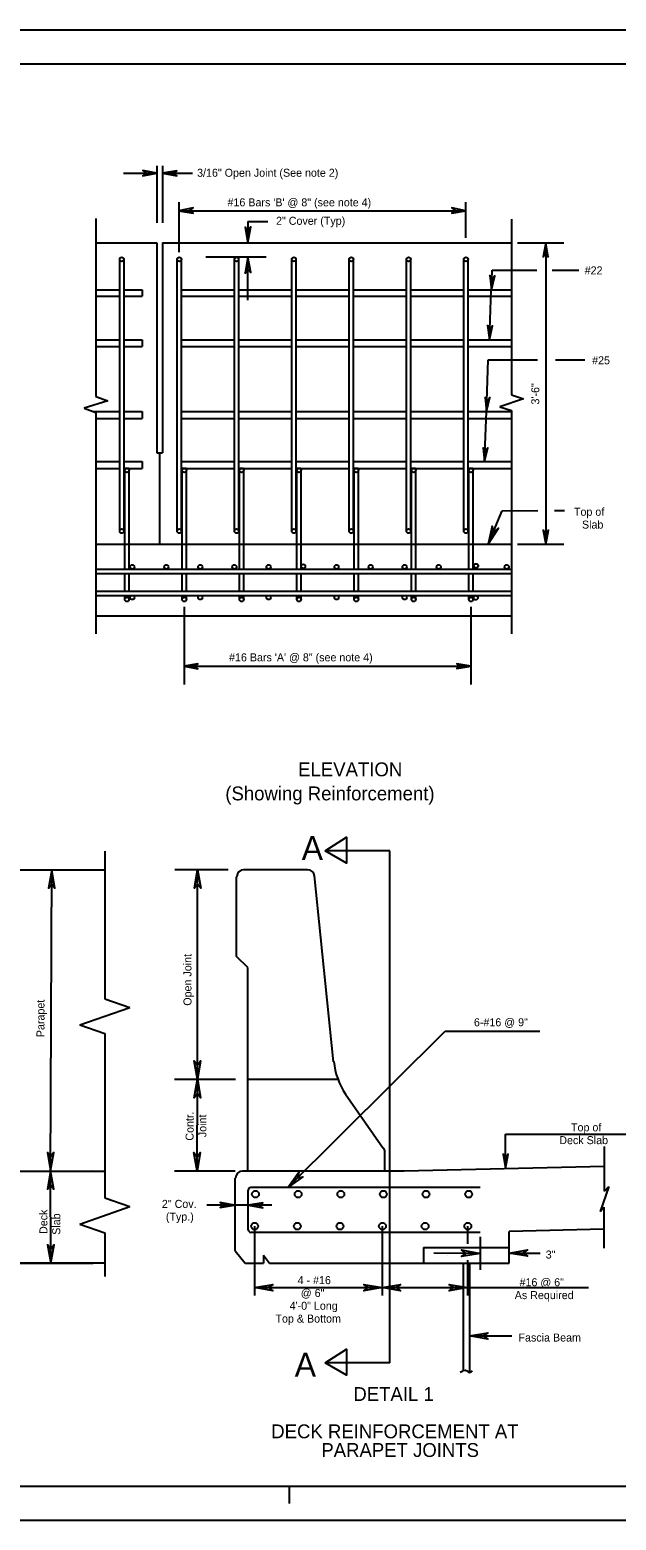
# Model space of a CAD drawing. Extents: x 499999.87 to 500002.82, y 499999.96 to 500001.79.
# Drawn here: x 500001.109 to 500001.83, y 499999.958 to 500001.792 of the extents above; entities that cross this region are included whole.
import ezdxf

# ---------------------------------------------------------------- set-up
doc = ezdxf.new("R2010")
doc.units = 0
for name, color, linetype in [('1', 7, 'Continuous'), ('2', 7, 'Continuous'), ('3', 7, 'Continuous'), ('5', 7, 'Continuous')]:
    doc.layers.add(name, color=color, linetype=linetype)

msp = doc.modelspace()

# ---------------------------------------------------------------- linework, layer by layer
at = {"layer": '1'}
for p, q in [((499999.8665, 500001.7917), (500002.8248, 500001.7917)), ((500000.0331, 500001.75), (500002.7831, 500001.75)), ((500001.2054, 500001.3353), (500001.1762, 500001.3261)), ((500001.1906, 500001.3406), (500001.2054, 500001.3353)), ((500001.7165, 500001.3376), (500001.6873, 500001.3278)), ((500001.7018, 500001.3425), (500001.7165, 500001.3376)), ((500001.1762, 500001.3261), (500001.1906, 500001.3209)), ((500001.6873, 500001.3278), (500001.7018, 500001.3232)), ((500000.0331, 500000), (500002.7831, 500000)), ((500001.4281, 499999.9998), (500001.4281, 499999.979)), ((499999.8665, 499999.9583), (500002.8248, 499999.9583))]:
    msp.add_line(p, q, dxfattribs=at)
for points in [[(500001.2654, 500001.6152), (500001.2484, 500001.6184), (500001.2523, 500001.6152), (500001.2484, 500001.6122)], [(500001.2726, 500001.6152), (500001.29, 500001.6119), (500001.2854, 500001.6152), (500001.29, 500001.6181)], [(500001.2927, 500001.5689), (500001.31, 500001.5663), (500001.3058, 500001.5689), (500001.31, 500001.5725)], [(500001.6453, 500001.5689), (500001.6283, 500001.5725), (500001.6329, 500001.5689), (500001.6283, 500001.5663)], [(500001.3776, 500001.5295), (500001.3812, 500001.5495), (500001.3776, 500001.5443), (500001.3743, 500001.5489)], [(500001.7438, 500001.5295), (500001.7405, 500001.5125), (500001.7438, 500001.5171), (500001.7467, 500001.5125)], [(500001.3776, 500001.5125), (500001.3743, 500001.4925), (500001.3776, 500001.4977), (500001.3812, 500001.4931)], [(500001.6772, 500001.4718), (500001.6811, 500001.4892), (500001.6778, 500001.4849), (500001.6749, 500001.4895)], [(500001.6745, 500001.4101), (500001.6785, 500001.4275), (500001.6752, 500001.4232), (500001.6722, 500001.4278)], [(500001.6709, 500001.3222), (500001.6749, 500001.3392), (500001.6722, 500001.3346), (500001.6693, 500001.3392)], [(500001.6683, 500001.2605), (500001.6726, 500001.2776), (500001.669, 500001.2733), (500001.6667, 500001.2776)], [(500001.6732, 500001.1591), (500001.6857, 500001.1785), (500001.6798, 500001.1742), (500001.6781, 500001.1811)], [(500001.7438, 500001.1585), (500001.7474, 500001.1762), (500001.7438, 500001.1716), (500001.7408, 500001.1762)], [(500001.2989, 500001.0089), (500001.3159, 500001.0056), (500001.3114, 500001.0089), (500001.3159, 500001.0118)], [(500001.6516, 500001.0089), (500001.6345, 500001.0118), (500001.6391, 500001.0089), (500001.6345, 500001.0062)], [(500001.1362, 500000.7582), (500001.1322, 500000.7356), (500001.1362, 500000.7408), (500001.1401, 500000.7356)], [(500001.3156, 500000.7582), (500001.3196, 500000.7356), (500001.3156, 500000.7408), (500001.3117, 500000.7356)], [(500001.3153, 500000.5007), (500001.3114, 500000.5233), (500001.3153, 500000.518), (500001.3192, 500000.5233)], [(500001.3153, 500000.5007), (500001.3192, 500000.478), (500001.3153, 500000.4833), (500001.3114, 500000.478)], [(500001.1348, 500000.3881), (500001.1388, 500000.4108), (500001.1348, 500000.4055), (500001.1309, 500000.4108)], [(500001.315, 500000.3881), (500001.311, 500000.4108), (500001.315, 500000.4055), (500001.3189, 500000.4108)], [(500001.6942, 500000.3911), (500001.6975, 500000.4085), (500001.6942, 500000.4039), (500001.6913, 500000.4085)], [(500001.1348, 500000.3881), (500001.1309, 500000.3655), (500001.1348, 500000.3707), (500001.1388, 500000.3655)], [(500001.4265, 500000.3675), (500001.44, 500000.3865), (500001.4386, 500000.3796), (500001.4452, 500000.3806)], [(500001.3606, 500000.3458), (500001.3435, 500000.3491), (500001.3478, 500000.3458), (500001.3435, 500000.3428)], [(500001.3783, 500000.3458), (500001.3957, 500000.3425), (500001.3911, 500000.3458), (500001.3957, 500000.3488)], [(500001.1352, 500000.2743), (500001.1391, 500000.2969), (500001.1352, 500000.2917), (500001.1312, 500000.2969)], [(500001.6631, 500000.2864), (500001.6404, 500000.2825), (500001.6457, 500000.2864), (500001.6404, 500000.2907)], [(500001.6988, 500000.2867), (500001.7215, 500000.291), (500001.7162, 500000.2871), (500001.7215, 500000.2831)], [(500001.3855, 500000.2444), (500001.4081, 500000.2484), (500001.4029, 500000.2444), (500001.4081, 500000.2405)], [(500001.5427, 500000.2444), (500001.52, 500000.2405), (500001.5253, 500000.2444), (500001.52, 500000.2484)], [(500001.5427, 500000.2444), (500001.52, 500000.2405), (500001.5253, 500000.2444), (500001.52, 500000.2484)], [(500001.5427, 500000.2444), (500001.5653, 500000.2484), (500001.56, 500000.2444), (500001.5653, 500000.2405)], [(500001.5427, 500000.2444), (500001.5653, 500000.2484), (500001.56, 500000.2444), (500001.5653, 500000.2405)], [(500001.5427, 500000.2444), (500001.5653, 500000.2484), (500001.56, 500000.2444), (500001.5653, 500000.2405)], [(500001.6476, 500000.2444), (500001.625, 500000.2405), (500001.6302, 500000.2444), (500001.625, 500000.2484)], [(500001.6499, 500000.185), (500001.6726, 500000.189), (500001.6673, 500000.185), (500001.6726, 500000.1811)]]:
    msp.add_lwpolyline(points, close=True, dxfattribs=at)
at = {"layer": '2'}
for p, q in [((500001.1906, 500001.5295), (500001.2654, 500001.5295)), ((500001.2654, 500001.5295), (500001.2654, 500001.2713)), ((500001.2726, 500001.5295), (500001.2726, 500001.2713)), ((500001.2726, 500001.5295), (500001.7018, 500001.5295)), ((500001.2195, 500001.5092), (500001.2195, 500001.1749)), ((500001.2247, 500001.5092), (500001.2247, 500001.1749)), ((500001.29, 500001.5092), (500001.29, 500001.1749)), ((500001.2953, 500001.5092), (500001.2953, 500001.1749)), ((500001.3606, 500001.5092), (500001.3606, 500001.1749)), ((500001.3658, 500001.5092), (500001.3658, 500001.1749)), ((500001.4311, 500001.5092), (500001.4311, 500001.1749)), ((500001.4364, 500001.5092), (500001.4364, 500001.1749)), ((500001.5016, 500001.5092), (500001.5016, 500001.1749)), ((500001.5069, 500001.5092), (500001.5069, 500001.1749)), ((500001.5722, 500001.5092), (500001.5722, 500001.1749)), ((500001.5774, 500001.5092), (500001.5774, 500001.1749)), ((500001.6427, 500001.5092), (500001.6427, 500001.1749)), ((500001.648, 500001.5092), (500001.648, 500001.1749)), ((500001.1906, 500001.4718), (500001.2195, 500001.4718)), ((500001.1906, 500001.4639), (500001.2195, 500001.4639)), ((500001.2247, 500001.4718), (500001.2474, 500001.4718)), ((500001.2247, 500001.4639), (500001.2474, 500001.4639)), ((500001.2474, 500001.4718), (500001.2474, 500001.4639)), ((500001.2953, 500001.4718), (500001.3606, 500001.4718)), ((500001.2953, 500001.4639), (500001.3606, 500001.4639)), ((500001.3658, 500001.4718), (500001.4311, 500001.4718)), ((500001.3658, 500001.4639), (500001.4311, 500001.4639)), ((500001.4364, 500001.4718), (500001.5016, 500001.4718)), ((500001.4364, 500001.4639), (500001.5016, 500001.4639)), ((500001.5069, 500001.4718), (500001.5722, 500001.4718)), ((500001.5069, 500001.4639), (500001.5722, 500001.4639)), ((500001.5774, 500001.4718), (500001.6427, 500001.4718)), ((500001.5774, 500001.4639), (500001.6427, 500001.4639)), ((500001.648, 500001.4718), (500001.7018, 500001.4718)), ((500001.648, 500001.4639), (500001.7018, 500001.4639)), ((500001.1906, 500001.4101), (500001.2195, 500001.4101)), ((500001.2247, 500001.4101), (500001.2474, 500001.4101)), ((500001.2474, 500001.4101), (500001.2474, 500001.4022)), ((500001.2953, 500001.4101), (500001.3606, 500001.4101)), ((500001.3658, 500001.4101), (500001.4311, 500001.4101)), ((500001.4364, 500001.4101), (500001.5016, 500001.4101)), ((500001.5069, 500001.4101), (500001.5722, 500001.4101)), ((500001.5774, 500001.4101), (500001.6427, 500001.4101)), ((500001.648, 500001.4101), (500001.7018, 500001.4101)), ((500001.1906, 500001.4022), (500001.2195, 500001.4022)), ((500001.2247, 500001.4022), (500001.2474, 500001.4022)), ((500001.2953, 500001.4022), (500001.3606, 500001.4022)), ((500001.3658, 500001.4022), (500001.4311, 500001.4022)), ((500001.4364, 500001.4022), (500001.5016, 500001.4022)), ((500001.5069, 500001.4022), (500001.5722, 500001.4022)), ((500001.5774, 500001.4022), (500001.6427, 500001.4022)), ((500001.648, 500001.4022), (500001.7018, 500001.4022)), ((500001.187, 500001.3222), (500001.2195, 500001.3222)), ((500001.2247, 500001.3222), (500001.2474, 500001.3222)), ((500001.2474, 500001.3222), (500001.2474, 500001.3136)), ((500001.2953, 500001.3222), (500001.3606, 500001.3222)), ((500001.3658, 500001.3222), (500001.4311, 500001.3222)), ((500001.4364, 500001.3222), (500001.5016, 500001.3222)), ((500001.5069, 500001.3222), (500001.5722, 500001.3222)), ((500001.5774, 500001.3222), (500001.6427, 500001.3222)), ((500001.648, 500001.3222), (500001.7018, 500001.3222)), ((500001.1906, 500001.3136), (500001.2195, 500001.3136)), ((500001.2247, 500001.3136), (500001.2474, 500001.3136)), ((500001.2953, 500001.3136), (500001.3606, 500001.3136)), ((500001.3658, 500001.3136), (500001.4311, 500001.3136)), ((500001.4364, 500001.3136), (500001.5016, 500001.3136)), ((500001.5069, 500001.3136), (500001.5722, 500001.3136)), ((500001.5774, 500001.3136), (500001.6427, 500001.3136)), ((500001.648, 500001.3136), (500001.7018, 500001.3136)), ((500001.1906, 500001.2605), (500001.2195, 500001.2605)), ((500001.2247, 500001.2605), (500001.2474, 500001.2605)), ((500001.2474, 500001.2605), (500001.2474, 500001.252)), ((500001.2654, 500001.2713), (500001.2726, 500001.2713)), ((500001.2953, 500001.2605), (500001.3606, 500001.2605)), ((500001.3658, 500001.2605), (500001.4311, 500001.2605)), ((500001.4364, 500001.2605), (500001.5016, 500001.2605)), ((500001.5069, 500001.2605), (500001.5722, 500001.2605)), ((500001.5774, 500001.2605), (500001.6427, 500001.2605)), ((500001.648, 500001.2605), (500001.7018, 500001.2605)), ((500001.1906, 500001.252), (500001.2195, 500001.252)), ((500001.2247, 500001.252), (500001.2474, 500001.252)), ((500001.2257, 500001.2523), (500001.231, 500001.2523)), ((500001.2257, 500001.2523), (500001.2257, 500001.1283)), ((500001.231, 500001.2523), (500001.231, 500001.1283)), ((500001.2953, 500001.252), (500001.3606, 500001.252)), ((500001.2963, 500001.2523), (500001.3015, 500001.2523)), ((500001.2963, 500001.2523), (500001.2963, 500001.1283)), ((500001.3015, 500001.2523), (500001.3015, 500001.1283)), ((500001.3658, 500001.252), (500001.4311, 500001.252)), ((500001.3668, 500001.2523), (500001.372, 500001.2523)), ((500001.3668, 500001.2523), (500001.3668, 500001.1283)), ((500001.372, 500001.2523), (500001.372, 500001.1283)), ((500001.4364, 500001.252), (500001.5016, 500001.252)), ((500001.4373, 500001.2523), (500001.4426, 500001.2523)), ((500001.4373, 500001.2523), (500001.4373, 500001.1283)), ((500001.4426, 500001.2523), (500001.4426, 500001.1283)), ((500001.5069, 500001.252), (500001.5722, 500001.252)), ((500001.5079, 500001.2523), (500001.5131, 500001.2523)), ((500001.5079, 500001.2523), (500001.5079, 500001.1283)), ((500001.5131, 500001.2523), (500001.5131, 500001.1283)), ((500001.5774, 500001.252), (500001.6427, 500001.252)), ((500001.5784, 500001.2523), (500001.5837, 500001.2523)), ((500001.5784, 500001.2523), (500001.5784, 500001.1283)), ((500001.5837, 500001.2523), (500001.5837, 500001.1283)), ((500001.648, 500001.252), (500001.7018, 500001.252)), ((500001.649, 500001.2523), (500001.6542, 500001.2523)), ((500001.649, 500001.2523), (500001.649, 500001.1283)), ((500001.6542, 500001.2523), (500001.6542, 500001.1283)), ((500001.1906, 500001.1591), (500001.7018, 500001.1591)), ((500001.1906, 500001.1283), (500001.7018, 500001.1283)), ((500001.1906, 500001.123), (500001.7018, 500001.123)), ((500001.2257, 500001.123), (500001.2257, 500001.101)), ((500001.231, 500001.123), (500001.231, 500001.101)), ((500001.2963, 500001.123), (500001.2963, 500001.101)), ((500001.3015, 500001.123), (500001.3015, 500001.101)), ((500001.3668, 500001.123), (500001.3668, 500001.101)), ((500001.372, 500001.123), (500001.372, 500001.101)), ((500001.4373, 500001.123), (500001.4373, 500001.101)), ((500001.4426, 500001.123), (500001.4426, 500001.101)), ((500001.5079, 500001.123), (500001.5079, 500001.101)), ((500001.5131, 500001.123), (500001.5131, 500001.101)), ((500001.5784, 500001.123), (500001.5784, 500001.101)), ((500001.5837, 500001.123), (500001.5837, 500001.101)), ((500001.649, 500001.123), (500001.649, 500001.101)), ((500001.6542, 500001.123), (500001.6542, 500001.101)), ((500001.1906, 500001.101), (500001.7018, 500001.101)), ((500001.1906, 500001.0958), (500001.7018, 500001.0958)), ((500001.2257, 500001.0958), (500001.2257, 500001.0909)), ((500001.231, 500001.0958), (500001.231, 500001.0909)), ((500001.2963, 500001.0958), (500001.2963, 500001.0909)), ((500001.3015, 500001.0958), (500001.3015, 500001.0909)), ((500001.3668, 500001.0958), (500001.3668, 500001.0909)), ((500001.372, 500001.0958), (500001.372, 500001.0909)), ((500001.4373, 500001.0958), (500001.4373, 500001.0909)), ((500001.4426, 500001.0958), (500001.4426, 500001.0909)), ((500001.5079, 500001.0958), (500001.5079, 500001.0909)), ((500001.5131, 500001.0958), (500001.5131, 500001.0909)), ((500001.5784, 500001.0958), (500001.5784, 500001.0909)), ((500001.5837, 500001.0958), (500001.5837, 500001.0909)), ((500001.649, 500001.0958), (500001.649, 500001.0909)), ((500001.6542, 500001.0958), (500001.6542, 500001.0909)), ((500001.1906, 500001.0709), (500001.7018, 500001.0709)), ((500001.2014, 500000.7815), (500001.2014, 500000.5997)), ((500001.5522, 500000.7818), (500001.4724, 500000.7818)), ((500001.5522, 500000.1519), (500001.5522, 500000.7818)), ((500000.601, 500000.7582), (500001.2014, 500000.7582)), ((500001.3635, 500000.6516), (500001.3635, 500000.7497)), ((500001.4508, 500000.7582), (500001.372, 500000.7582)), ((500001.4829, 500000.5223), (500001.4593, 500000.751)), ((500001.3773, 500000.6381), (500001.3635, 500000.6516)), ((500001.3773, 500000.3878), (500001.3773, 500000.6381)), ((500001.1706, 500000.5676), (500001.2323, 500000.5892)), ((500001.2014, 500000.5997), (500001.2323, 500000.5892)), ((500001.1706, 500000.5676), (500001.2014, 500000.5571)), ((500001.2014, 500000.5571), (500001.2014, 500000.3547)), ((500001.3773, 500000.5007), (500001.4879, 500000.5007)), ((500001.4977, 500000.4823), (500001.544, 500000.416)), ((500001.8159, 500000.3632), (500001.8159, 500000.418)), ((500001.8159, 500000.394), (500001.8159, 500000.418)), ((500001.5456, 500000.4111), (500001.5456, 500000.3878)), ((500001.8159, 500000.4035), (500001.8159, 500000.4049)), ((500000.601, 500000.3878), (500001.2014, 500000.3878)), ((500001.5699, 500000.3878), (500001.3704, 500000.3878)), ((500001.8159, 500000.3934), (500001.5699, 500000.3878)), ((500001.3619, 500000.2897), (500001.3619, 500000.3789)), ((500001.8215, 500000.3688), (500001.8107, 500000.3379)), ((500001.8159, 500000.3632), (500001.8215, 500000.3688)), ((500001.1706, 500000.3225), (500001.2323, 500000.3442)), ((500001.2014, 500000.3547), (500001.2323, 500000.3442)), ((500001.8107, 500000.3379), (500001.8153, 500000.3432)), ((500001.8153, 500000.3432), (500001.8153, 500000.293)), ((500001.1706, 500000.3225), (500001.2014, 500000.312)), ((500001.2014, 500000.312), (500001.2014, 500000.2579)), ((500001.8153, 500000.3163), (500001.6988, 500000.3136)), ((500001.6988, 500000.2746), (500001.6988, 500000.3136)), ((500001.3619, 500000.2897), (500001.3743, 500000.2746)), ((500001.3619, 500000.2897), (500001.374, 500000.2746)), ((500001.5935, 500000.2936), (500001.6224, 500000.2936)), ((500001.5935, 500000.2936), (500001.6988, 500000.2936)), ((500001.5935, 500000.2936), (500001.5935, 500000.2746)), ((500001.2014, 500000.2746), (500000.601, 500000.2746)), ((500001.374, 500000.2746), (500001.3967, 500000.2746)), ((500001.374, 500000.2746), (500001.3921, 500000.2746)), ((500001.3967, 500000.2844), (500001.3967, 500000.2746)), ((500001.3967, 500000.2844), (500001.4042, 500000.2746)), ((500001.4042, 500000.2746), (500001.6424, 500000.2746)), ((500001.6224, 500000.2746), (500001.6713, 500000.2746)), ((500001.623, 500000.2835), (500001.623, 500000.2835)), ((500001.6424, 500000.2746), (500001.6424, 500000.1421)), ((500001.6499, 500000.2746), (500001.6499, 500000.1401)), ((500001.6499, 500000.2746), (500001.6988, 500000.2746)), ((500001.5522, 500000.1519), (500001.4724, 500000.1519))]:
    msp.add_line(p, q, dxfattribs=at)
for points in [[(500001.4724, 500000.7818), (500001.4987, 500000.7986), (500001.4987, 500000.7667)], [(500001.4724, 500000.1519), (500001.4987, 500000.1686), (500001.4987, 500000.1368)]]:
    msp.add_lwpolyline(points, close=True, dxfattribs=at)
msp.add_lwpolyline([(500001.6385, 500000.1404), (500001.6401, 500000.1414), (500001.6414, 500000.1417), (500001.6427, 500000.1424), (500001.645, 500000.1427), (500001.6467, 500000.1421), (500001.648, 500000.1411), (500001.6499, 500000.1401), (500001.6519, 500000.1407), (500001.6539, 500000.1421)], dxfattribs=at)
for centre in [(500001.2224, 500001.5093), (500001.293, 500001.5093), (500001.3635, 500001.5093), (500001.434, 500001.5093), (500001.5046, 500001.5093), (500001.5751, 500001.5093), (500001.6457, 500001.5093), (500001.2287, 500001.2498), (500001.2992, 500001.2498), (500001.3697, 500001.2498), (500001.4403, 500001.2498), (500001.5108, 500001.2498), (500001.5814, 500001.2498), (500001.6519, 500001.2498), (500001.2224, 500001.175), (500001.293, 500001.175), (500001.3635, 500001.175), (500001.434, 500001.175), (500001.5046, 500001.175), (500001.5751, 500001.175), (500001.6457, 500001.175), (500001.2352, 500001.131), (500001.2772, 500001.131), (500001.3189, 500001.131), (500001.3609, 500001.131), (500001.4029, 500001.131), (500001.4455, 500001.1317), (500001.4865, 500001.131), (500001.5285, 500001.131), (500001.5702, 500001.131), (500001.6122, 500001.131), (500001.6581, 500001.1323), (500001.6959, 500001.131), (500001.2352, 500001.0933), (500001.3189, 500001.0933), (500001.4029, 500001.0933), (500001.4865, 500001.0933), (500001.5702, 500001.0933), (500001.6578, 500001.093), (500001.2287, 500001.091), (500001.2992, 500001.091), (500001.3697, 500001.091), (500001.4403, 500001.091), (500001.5108, 500001.091), (500001.5814, 500001.091), (500001.6519, 500001.091)]:
    msp.add_circle(centre, 0.00262, dxfattribs=at)
for centre, radius, start, end in [((500001.3725, 500000.7499), 0.00855, 90, 180), ((500001.451, 500000.7499), 0.00855, 6.8428, 90), ((500001.5694, 500000.5312), 0.0867, 185.7106, 214.2157), ((500001.5373, 500000.4112), 0.00855, 0, 35.5377), ((500001.3708, 500000.3792), 0.00855, 90, 180)]:
    msp.add_arc(centre, radius, start, end, dxfattribs=at)
at = {"layer": '3'}
for p, q in [((500001.1906, 500001.5594), (500001.1906, 500001.3406)), ((500001.7018, 500001.5587), (500001.7018, 500001.3425)), ((500001.1906, 500001.3209), (500001.1906, 500001.0486)), ((500001.7018, 500001.3232), (500001.7018, 500001.0486)), ((500001.2687, 500001.2713), (500001.2687, 500001.1591)), ((500001.1906, 500001.0709), (500001.7018, 500001.0709))]:
    msp.add_line(p, q, dxfattribs=at)
at = {"layer": '5'}
for p, q in [((500001.2244, 500001.6152), (500001.2654, 500001.6152)), ((500001.2654, 500001.6243), (500001.2654, 500001.5541)), ((500001.2726, 500001.6243), (500001.2726, 500001.5541)), ((500001.2726, 500001.6152), (500001.3094, 500001.6152)), ((500001.2927, 500001.5797), (500001.2927, 500001.518)), ((500001.6453, 500001.5797), (500001.6453, 500001.5358)), ((500001.2927, 500001.5689), (500001.6453, 500001.5689)), ((500001.3776, 500001.5558), (500001.4022, 500001.5558)), ((500001.3776, 500001.5558), (500001.3776, 500001.5295)), ((500001.709, 500001.5295), (500001.7661, 500001.5295)), ((500001.7438, 500001.5295), (500001.7438, 500001.1591)), ((500001.3258, 500001.5125), (500001.3999, 500001.5125)), ((500001.3776, 500001.459), (500001.3776, 500001.5125)), ((500001.6772, 500001.4718), (500001.6778, 500001.4961)), ((500001.6778, 500001.4961), (500001.7329, 500001.4961)), ((500001.7516, 500001.4961), (500001.7844, 500001.4961)), ((500001.6745, 500001.4101), (500001.6768, 500001.4718)), ((500001.6709, 500001.3222), (500001.6732, 500001.3855)), ((500001.6732, 500001.3855), (500001.7336, 500001.3855)), ((500001.7559, 500001.3855), (500001.792, 500001.3855)), ((500001.6709, 500001.3278), (500001.6713, 500001.334)), ((500001.6683, 500001.2605), (500001.6709, 500001.3222)), ((500001.6732, 500001.1591), (500001.6903, 500001.2001)), ((500001.6903, 500001.2001), (500001.7343, 500001.2005)), ((500001.7546, 500001.2005), (500001.7671, 500001.2005)), ((500001.709, 500001.1591), (500001.7661, 500001.1591)), ((500001.2989, 500001.0817), (500001.2989, 500000.9862)), ((500001.6516, 500001.0817), (500001.6516, 500000.9862)), ((500001.2989, 500001.0089), (500001.6516, 500001.0089)), ((500001.1348, 500000.3881), (500001.1362, 500000.7582)), ((500001.3533, 500000.7582), (500001.2877, 500000.7582)), ((500001.3153, 500000.5007), (500001.3156, 500000.7582)), ((500001.4265, 500000.3675), (500001.6201, 500000.5597)), ((500001.6201, 500000.5597), (500001.7365, 500000.5597)), ((500001.3622, 500000.5003), (500001.2874, 500000.5003)), ((500001.315, 500000.3881), (500001.3153, 500000.5007)), ((500001.6942, 500000.3911), (500001.6942, 500000.4331)), ((500001.6942, 500000.4331), (500001.8458, 500000.4331)), ((500001.0827, 500000.3878), (500001.1867, 500000.3881)), ((500001.1352, 500000.2743), (500001.1348, 500000.3881)), ((500001.3619, 500000.3878), (500001.2871, 500000.3878)), ((500001.3776, 500000.3642), (500001.3776, 500000.3156)), ((500001.6631, 500000.3675), (500001.3809, 500000.3675)), ((500001.4068, 500000.3458), (500001.3268, 500000.3458)), ((500001.6631, 500000.3123), (500001.3809, 500000.3123)), ((500001.3855, 500000.3199), (500001.3855, 500000.2349)), ((500001.5427, 500000.3199), (500001.5427, 500000.2349)), ((500001.6476, 500000.3199), (500001.6476, 500000.2982)), ((500001.6631, 500000.3068), (500001.6631, 500000.2661)), ((500001.083, 500000.274), (500001.1873, 500000.2743)), ((500001.6631, 500000.2864), (500001.606, 500000.2867)), ((500001.6476, 500000.2782), (500001.6476, 500000.2349)), ((500001.6988, 500000.2867), (500001.7369, 500000.2867)), ((500001.3855, 500000.2444), (500001.5427, 500000.2444)), ((500001.5427, 500000.2444), (500001.7966, 500000.2444)), ((500001.6499, 500000.185), (500001.7021, 500000.185))]:
    msp.add_line(p, q, dxfattribs=at)
for centre in [(500001.3868, 500000.3594), (500001.4393, 500000.3594), (500001.4918, 500000.3594), (500001.544, 500000.3594), (500001.5964, 500000.3594), (500001.6489, 500000.3594), (500001.3858, 500000.32), (500001.4383, 500000.32), (500001.4908, 500000.32), (500001.543, 500000.32), (500001.5955, 500000.32), (500001.648, 500000.32)]:
    msp.add_circle(centre, 0.00428, dxfattribs=at)
for centre, start, end in [((500001.3812, 500000.3643), 90, 180), ((500001.3812, 500000.3157), 180, 270)]:
    msp.add_arc(centre, 0.00328, start, end, dxfattribs=at)

# ---------------------------------------------------------------- texts
at = {"layer": '1'}
for s, height, p in [('ELEVATION', 0.01706, (500001.4393, 500000.8734)), ('DETAIL 1', 0.01706, (500001.5072, 500000.105)), ('DECK REINFORCEMENT AT', 0.017061, (500001.4062, 500000.0591)), ('PARAPET JOINTS', 0.017061, (500001.4678, 500000.0361))]:
    msp.add_text(s, height=height, dxfattribs=at).set_placement(p)
at = {"layer": '2'}
msp.add_text('(Showing Reinforcement)', height=0.017061, dxfattribs=at).set_placement((500001.3497, 500000.8438))
at = {"layer": '5'}
for s, height, p in [('3/16" Open Joint (See note 2)', 0.009843, (500001.315, 500001.6109)), ('#16 Bars \'B\' @ 8" (see note 4)', 0.009843, (500001.3524, 500001.5745)), ('2" Cover (Typ)', 0.009843, (500001.4121, 500001.5518)), ('#22', 0.00984, (500001.7917, 500001.4908)), ('#25', 0.00984, (500001.8009, 500001.3802)), ('Top of', 0.00984, (500001.7785, 500001.1939)), ('Slab', 0.00984, (500001.7884, 500001.1781)), ('#16 Bars \'A\' @ 8" (see note 4)', 0.009843, (500001.3543, 500001.0148)), ('A', 0.0295, (500001.4436, 500000.7703)), ('6-#16 @ 9"', 0.00984, (500001.6555, 500000.5659)), ('Top of', 0.00984, (500001.7749, 500000.4367)), ('Deck Slab ', 0.00984, (500001.7605, 500000.4209)), ('2" Cov.', 0.00984, (500001.2717, 500000.3425)), ('(Typ.)', 0.00984, (500001.2766, 500000.3268)), ('3"', 0.00984, (500001.7438, 500000.2802)), ('4 - #16', 0.00984, (500001.4386, 500000.2487)), ('#16 @ 6"', 0.00984, (500001.7116, 500000.2461)), ('@ 6"', 0.00984, (500001.4426, 500000.2329)), ('As Required', 0.009843, (500001.7057, 500000.2303)), ('4\'-0" Long', 0.00984, (500001.4288, 500000.2172)), ('Top & Bottom', 0.009843, (500001.4114, 500000.2014)), ('Fascia Beam', 0.009843, (500001.7103, 500000.1781)), ('A', 0.0295, (500001.435, 500000.1348))]:
    msp.add_text(s, height=height, dxfattribs=at).set_placement(p)
for s, p in [('3\'-6"', (500001.7359, 500001.3307)), ('Open Joint', (500001.3081, 500000.5912)), ('Parapet', (500001.1273, 500000.5525)), ('Contr.', (500001.3107, 500000.4252)), ('Joint', (500001.3264, 500000.4295)), ('Deck', (500001.1309, 500000.3104)), ('Slab ', (500001.1467, 500000.3094))]:
    msp.add_text(s, height=0.00984, rotation=90, dxfattribs=at).set_placement(p)

doc.saveas('drawing.dxf')
